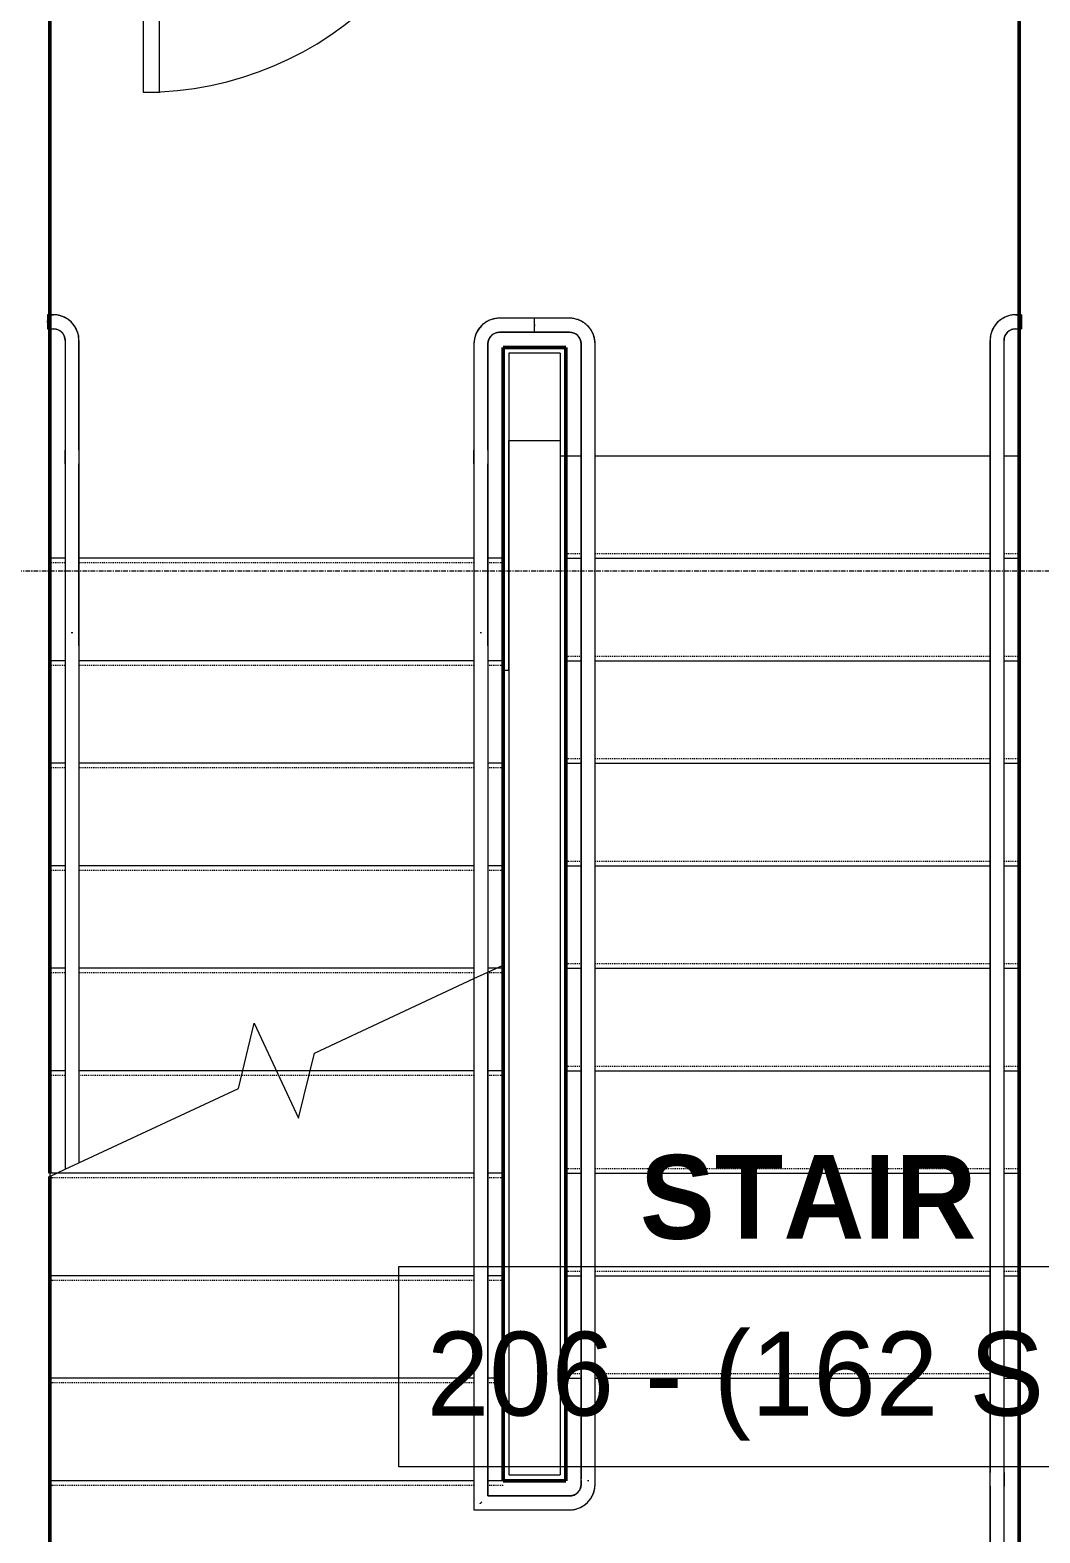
# Model space of a CAD drawing. Header units: inches. Extents: x -4235 to -464, y 9767 to 12344.
# Drawn here: x -2634.4 to -2526.1, y 10064 to 10225.3 of the extents above; entities that cross this region are included whole.
import ezdxf

# ---------------------------------------------------------------- set-up
doc = ezdxf.new("R2010")
doc.units = ezdxf.units.IN
doc.header["$MEASUREMENT"] = 0
doc.linetypes.add('Grid Line 1_2_', pattern=[0.875, 0.5, -0.125, 0.125, -0.125])
doc.linetypes.add('Overhead 1_16_', pattern=[0.101562, 0.0625, -0.039062])
for name, color, linetype, lineweight in [('0-1', 7, 'Continuous', 5), ('0-3', 7, 'Continuous', 9), ('A-AREA-IDEN', 2, 'Continuous', 9), ('A-DOOR-1', 7, 'Continuous', 9), ('A-DOOR-2', 130, 'Continuous', 20), ('A-DOOR-FRAM-1', 130, 'Continuous', 20), ('A-FLOR-1', 10, 'Continuous', 9), ('A-FLOR-2', 254, 'Continuous', 9), ('A-FLOR-3', 7, 'Continuous', 9), ('A-FLOR-HRAL-1', 7, 'Continuous', 9), ('A-FLOR-HRAL-2', 254, 'Continuous', 9), ('A-WALL-1', 250, 'Continuous', 50), ('A-WALL-2', 50, 'Continuous', 13), ('I-WALL-1', 250, 'Continuous', 50), ('S-GRID-1', 1, 'Grid Line 1_2_', 9), ('S-STRS-1', 254, 'Continuous', 9), ('S-STRS-2', 10, 'Continuous', 9), ('S-STRS-3', 7, 'Continuous', 9), ('S-STRS-4', 7, 'Overhead 1_16_', 9), ('S-STRS-5', 254, 'Overhead 1_16_', 9), ('S-STRS-MBND-1', 7, 'Continuous', 9)]:
    doc.layers.add(name, color=color, linetype=linetype, lineweight=lineweight)
doc.styles.add('Century Gothic', font='ufonts.com_century-gothic.ttf', dxfattribs={"height": 9})
doc.styles.add('Century Gothic_B', font='GOTHICB.TTF', dxfattribs={"height": 9})

# ---------------------------------------------------------------- blocks, each defined once
blk = doc.blocks.new('Top Rail Type - Top Rail_Internal_-2424575-BACKGROUND - 2ND FLOOR')
at = {"layer": 'A-FLOR-HRAL-1'}
for p, q in [((-2576.57, 10194.34), (-2580.32, 10194.34)), ((-2580.32, 10193.5), (-2580.32, 10193.68)), ((-2580.32, 10192.84), (-2576.57, 10192.84)), ((-2575.32, 10191.59), (-2575.32, 10180.16)), ((-2573.82, 10180.16), (-2573.82, 10191.59)), ((-2575.32, 10179.5), (-2575.32, 10080.98)), ((-2573.82, 10080.98), (-2573.82, 10179.5)), ((-2586.82, 10123.47), (-2586.82, 10069.68)), ((-2585.32, 10069.68), (-2585.32, 10124.17)), ((-2575.32, 10080.98), (-2575.32, 10069.8)), ((-2573.82, 10069.8), (-2573.82, 10080.98)), ((-2586.82, 10069.02), (-2586.82, 10066.46)), ((-2585.32, 10067.96), (-2585.32, 10069.02)), ((-2575.32, 10069.61), (-2575.32, 10069.21)), ((-2573.82, 10069.21), (-2573.82, 10069.61)), ((-2576.57, 10067.96), (-2585.32, 10067.96)), ((-2586.82, 10066.46), (-2576.57, 10066.46))]:
    blk.add_line(p, q, dxfattribs=at)
at = {"layer": 'A-FLOR-HRAL-1', "flags": 128}
for points in [[(-2573.82, 10191.59), (-2573.83, 10191.7), (-2573.83, 10191.81), (-2573.84, 10191.92), (-2573.86, 10192.03), (-2573.88, 10192.14), (-2573.9, 10192.24), (-2573.93, 10192.35), (-2573.96, 10192.45), (-2574, 10192.56), (-2574.04, 10192.66), (-2574.09, 10192.76), (-2574.13, 10192.86), (-2574.19, 10192.96), (-2574.24, 10193.05), (-2574.3, 10193.14), (-2574.37, 10193.23), (-2574.44, 10193.32), (-2574.51, 10193.4), (-2574.58, 10193.48), (-2574.66, 10193.56), (-2574.74, 10193.64), (-2574.82, 10193.71), (-2574.91, 10193.78), (-2575, 10193.84), (-2575.09, 10193.9), (-2575.18, 10193.96), (-2575.28, 10194.01), (-2575.38, 10194.06), (-2575.48, 10194.11), (-2575.58, 10194.15), (-2575.68, 10194.19), (-2575.79, 10194.22), (-2575.89, 10194.25), (-2576, 10194.28), (-2576.11, 10194.3), (-2576.22, 10194.32), (-2576.32, 10194.33), (-2576.43, 10194.34), (-2576.54, 10194.34), (-2576.57, 10194.34)], [(-2576.57, 10192.84), (-2576.52, 10192.84), (-2576.47, 10192.84), (-2576.42, 10192.83), (-2576.37, 10192.82), (-2576.33, 10192.81), (-2576.28, 10192.8), (-2576.23, 10192.79), (-2576.18, 10192.78), (-2576.13, 10192.76), (-2576.09, 10192.74), (-2576.04, 10192.72), (-2576, 10192.7), (-2575.95, 10192.67), (-2575.91, 10192.65), (-2575.87, 10192.62), (-2575.83, 10192.59), (-2575.79, 10192.56), (-2575.75, 10192.53), (-2575.71, 10192.5), (-2575.68, 10192.46), (-2575.64, 10192.42), (-2575.61, 10192.39), (-2575.58, 10192.35), (-2575.55, 10192.31), (-2575.52, 10192.26), (-2575.5, 10192.22), (-2575.47, 10192.18), (-2575.45, 10192.13), (-2575.43, 10192.09), (-2575.41, 10192.04), (-2575.39, 10192), (-2575.38, 10191.95), (-2575.36, 10191.9), (-2575.35, 10191.85), (-2575.34, 10191.8), (-2575.33, 10191.75), (-2575.33, 10191.7), (-2575.33, 10191.65), (-2575.32, 10191.6), (-2575.32, 10191.59)], [(-2575.32, 10180.16), (-2575.32, 10180.11), (-2575.32, 10180.06), (-2575.32, 10180.01), (-2575.32, 10179.96), (-2575.32, 10179.91), (-2575.32, 10179.86), (-2575.32, 10179.81), (-2575.32, 10179.76), (-2575.32, 10179.72), (-2575.32, 10179.67), (-2575.32, 10179.63), (-2575.32, 10179.58), (-2575.32, 10179.54), (-2575.32, 10179.5)], [(-2573.82, 10179.5), (-2573.82, 10179.54), (-2573.82, 10179.59), (-2573.82, 10179.63), (-2573.82, 10179.68), (-2573.82, 10179.72), (-2573.82, 10179.77), (-2573.82, 10179.82), (-2573.82, 10179.87), (-2573.82, 10179.92), (-2573.82, 10179.97), (-2573.82, 10180.02), (-2573.82, 10180.07), (-2573.82, 10180.12), (-2573.82, 10180.16)], [(-2586.82, 10069.68), (-2586.82, 10069.64), (-2586.82, 10069.59), (-2586.82, 10069.55), (-2586.82, 10069.5), (-2586.82, 10069.45), (-2586.82, 10069.41), (-2586.82, 10069.36), (-2586.82, 10069.31), (-2586.82, 10069.26), (-2586.82, 10069.21), (-2586.82, 10069.16), (-2586.82, 10069.11), (-2586.82, 10069.06), (-2586.82, 10069.02)], [(-2585.32, 10069.02), (-2585.32, 10069.07), (-2585.32, 10069.12), (-2585.32, 10069.17), (-2585.32, 10069.22), (-2585.32, 10069.27), (-2585.32, 10069.32), (-2585.32, 10069.37), (-2585.32, 10069.41), (-2585.32, 10069.46), (-2585.32, 10069.51), (-2585.32, 10069.55), (-2585.32, 10069.6), (-2585.32, 10069.64), (-2585.32, 10069.68)], [(-2576.57, 10066.46), (-2576.46, 10066.47), (-2576.35, 10066.47), (-2576.24, 10066.48), (-2576.14, 10066.5), (-2576.03, 10066.52), (-2575.92, 10066.54), (-2575.81, 10066.57), (-2575.71, 10066.6), (-2575.6, 10066.64), (-2575.5, 10066.68), (-2575.4, 10066.73), (-2575.3, 10066.78), (-2575.21, 10066.83), (-2575.11, 10066.88), (-2575.02, 10066.94), (-2574.93, 10067.01), (-2574.84, 10067.08), (-2574.76, 10067.15), (-2574.68, 10067.22), (-2574.6, 10067.3), (-2574.53, 10067.38), (-2574.45, 10067.46), (-2574.39, 10067.55), (-2574.32, 10067.64), (-2574.26, 10067.73), (-2574.2, 10067.82), (-2574.15, 10067.92), (-2574.1, 10068.02), (-2574.05, 10068.12), (-2574.01, 10068.22), (-2573.97, 10068.32), (-2573.94, 10068.43), (-2573.91, 10068.53), (-2573.88, 10068.64), (-2573.86, 10068.75), (-2573.85, 10068.86), (-2573.84, 10068.97), (-2573.83, 10069.07), (-2573.82, 10069.18), (-2573.82, 10069.21)], [(-2575.32, 10069.21), (-2575.32, 10069.16), (-2575.33, 10069.11), (-2575.33, 10069.06), (-2575.34, 10069.02), (-2575.35, 10068.97), (-2575.36, 10068.92), (-2575.37, 10068.87), (-2575.39, 10068.82), (-2575.4, 10068.77), (-2575.42, 10068.73), (-2575.44, 10068.68), (-2575.46, 10068.64), (-2575.49, 10068.59), (-2575.51, 10068.55), (-2575.54, 10068.51), (-2575.57, 10068.47), (-2575.6, 10068.43), (-2575.63, 10068.39), (-2575.67, 10068.35), (-2575.7, 10068.32), (-2575.74, 10068.28), (-2575.78, 10068.25), (-2575.82, 10068.22), (-2575.86, 10068.19), (-2575.9, 10068.16), (-2575.94, 10068.14), (-2575.98, 10068.11), (-2576.03, 10068.09), (-2576.07, 10068.07), (-2576.12, 10068.05), (-2576.17, 10068.03), (-2576.22, 10068.02), (-2576.26, 10068), (-2576.31, 10067.99), (-2576.36, 10067.98), (-2576.41, 10067.98), (-2576.46, 10067.97), (-2576.51, 10067.97), (-2576.56, 10067.96), (-2576.57, 10067.96)]]:
    blk.add_lwpolyline(points, dxfattribs=at)
at = {"layer": 'A-FLOR-HRAL-1'}
blk.add_open_spline([(-2574.5, 10069.59), (-2574.52, 10069.59), (-2574.57, 10069.59), (-2574.63, 10069.59), (-2574.65, 10069.59)], degree=3, dxfattribs=at)
blk.add_open_spline([(-2586.17, 10067.12), (-2586.15, 10067.14), (-2586.12, 10067.17), (-2586.07, 10067.21), (-2586.03, 10067.26), (-2586, 10067.29), (-2585.98, 10067.31)], degree=3, knots=[0.46086968, 0.46086968, 0.46086968, 0.46086968, 0.47916667, 0.5, 0.52083333, 0.53913032, 0.53913032, 0.53913032, 0.53913032], dxfattribs=at)
blk = doc.blocks.new('Top Rail Type - Top Rail_Internal_-V195-BACKGROUND - 2ND FLOOR')
at = {"layer": 'A-FLOR-HRAL-1'}
for p, q in [((-2580.32, 10192.84), (-2580.32, 10194.34)), ((-2576.57, 10194.34), (-2580.32, 10194.34)), ((-2576.57, 10192.84), (-2580.32, 10192.84)), ((-2575.32, 10180.16), (-2575.32, 10191.59)), ((-2573.82, 10180.16), (-2573.82, 10191.59)), ((-2575.32, 10179.11), (-2575.32, 10180.16)), ((-2573.82, 10179.11), (-2573.82, 10180.16)), ((-2575.32, 10069.59), (-2575.32, 10179.11)), ((-2573.82, 10069.59), (-2573.82, 10179.11)), ((-2586.82, 10123.47), (-2586.82, 10070.07)), ((-2585.32, 10124.17), (-2585.32, 10070.07)), ((-2586.82, 10070.07), (-2586.82, 10069.02)), ((-2586.82, 10069.02), (-2586.82, 10066.46)), ((-2585.32, 10070.07), (-2585.32, 10069.02)), ((-2585.32, 10069.02), (-2585.32, 10067.96)), ((-2575.32, 10069.21), (-2575.32, 10069.59)), ((-2573.82, 10069.21), (-2573.82, 10069.59)), ((-2585.32, 10067.96), (-2576.57, 10067.96)), ((-2586.82, 10066.46), (-2576.57, 10066.46))]:
    blk.add_line(p, q, dxfattribs=at)
for centre, radius, start, end in [((-2576.57, 10191.59), 2.75, 0, 90), ((-2576.57, 10191.59), 1.25, 0, 90), ((-2576.57, 10069.21), 2.75, 270, 0), ((-2576.57, 10069.21), 1.25, 270, 0)]:
    blk.add_arc(centre, radius, start, end, dxfattribs=at)
blk = doc.blocks.new('Top Rail Type - Top Rail_Internal_-2424577-BACKGROUND - 2ND FLOOR')
at = {"layer": 'A-FLOR-HRAL-1'}
for p, q in [((-2580.32, 10194.34), (-2584.07, 10194.34)), ((-2584.07, 10192.84), (-2580.32, 10192.84)), ((-2580.32, 10193.68), (-2580.32, 10193.5)), ((-2586.82, 10191.59), (-2586.82, 10180.17)), ((-2585.32, 10180.17), (-2585.32, 10191.59)), ((-2586.82, 10178.7), (-2586.82, 10159.18)), ((-2585.32, 10159.18), (-2585.32, 10178.7)), ((-2586, 10160.58), (-2586.15, 10160.58))]:
    blk.add_line(p, q, dxfattribs=at)
at = {"layer": 'A-FLOR-HRAL-1', "flags": 128}
for points in [[(-2584.07, 10194.34), (-2584.18, 10194.34), (-2584.29, 10194.33), (-2584.4, 10194.32), (-2584.51, 10194.3), (-2584.62, 10194.28), (-2584.73, 10194.26), (-2584.83, 10194.23), (-2584.94, 10194.2), (-2585.04, 10194.16), (-2585.14, 10194.12), (-2585.25, 10194.08), (-2585.34, 10194.03), (-2585.44, 10193.98), (-2585.53, 10193.92), (-2585.63, 10193.86), (-2585.72, 10193.8), (-2585.8, 10193.73), (-2585.89, 10193.66), (-2585.97, 10193.58), (-2586.05, 10193.51), (-2586.12, 10193.42), (-2586.19, 10193.34), (-2586.26, 10193.26), (-2586.33, 10193.17), (-2586.39, 10193.08), (-2586.45, 10192.98), (-2586.5, 10192.89), (-2586.55, 10192.79), (-2586.59, 10192.69), (-2586.64, 10192.59), (-2586.67, 10192.48), (-2586.71, 10192.38), (-2586.74, 10192.27), (-2586.76, 10192.16), (-2586.78, 10192.06), (-2586.8, 10191.95), (-2586.81, 10191.84), (-2586.82, 10191.73), (-2586.82, 10191.62), (-2586.82, 10191.59)], [(-2585.32, 10191.59), (-2585.32, 10191.64), (-2585.32, 10191.69), (-2585.31, 10191.74), (-2585.31, 10191.79), (-2585.3, 10191.84), (-2585.29, 10191.89), (-2585.28, 10191.93), (-2585.26, 10191.98), (-2585.24, 10192.03), (-2585.23, 10192.08), (-2585.2, 10192.12), (-2585.18, 10192.17), (-2585.16, 10192.21), (-2585.13, 10192.25), (-2585.11, 10192.3), (-2585.08, 10192.34), (-2585.05, 10192.38), (-2585.01, 10192.41), (-2584.98, 10192.45), (-2584.94, 10192.49), (-2584.91, 10192.52), (-2584.87, 10192.55), (-2584.83, 10192.58), (-2584.79, 10192.61), (-2584.75, 10192.64), (-2584.71, 10192.67), (-2584.66, 10192.69), (-2584.62, 10192.71), (-2584.57, 10192.74), (-2584.53, 10192.75), (-2584.48, 10192.77), (-2584.43, 10192.79), (-2584.38, 10192.8), (-2584.34, 10192.81), (-2584.29, 10192.82), (-2584.24, 10192.83), (-2584.19, 10192.83), (-2584.14, 10192.84), (-2584.09, 10192.84), (-2584.07, 10192.84)], [(-2586.82, 10178.7), (-2586.82, 10178.79), (-2586.82, 10178.89), (-2586.82, 10178.99), (-2586.82, 10179.09), (-2586.82, 10179.19), (-2586.82, 10179.29), (-2586.82, 10179.4), (-2586.82, 10179.51), (-2586.82, 10179.61), (-2586.82, 10179.72), (-2586.82, 10179.83), (-2586.82, 10179.94), (-2586.82, 10180.05), (-2586.82, 10180.16), (-2586.82, 10180.17)], [(-2585.32, 10180.17), (-2585.32, 10180.06), (-2585.32, 10179.95), (-2585.32, 10179.84), (-2585.32, 10179.73), (-2585.32, 10179.62), (-2585.32, 10179.51), (-2585.32, 10179.41), (-2585.32, 10179.3), (-2585.32, 10179.2), (-2585.32, 10179.1), (-2585.32, 10179), (-2585.32, 10178.9), (-2585.32, 10178.8), (-2585.32, 10178.71), (-2585.32, 10178.7)]]:
    blk.add_lwpolyline(points, dxfattribs=at)
blk = doc.blocks.new('Top Rail Type - Top Rail_Internal_-V199-BACKGROUND - 2ND FLOOR')
at = {"layer": 'A-FLOR-HRAL-1'}
for p, q in [((-2580.32, 10194.34), (-2584.07, 10194.34)), ((-2580.32, 10192.84), (-2584.07, 10192.84)), ((-2580.32, 10193.59), (-2580.32, 10194.34)), ((-2580.32, 10192.84), (-2580.32, 10193.59)), ((-2586.82, 10191.59), (-2586.82, 10180.17)), ((-2585.32, 10191.59), (-2585.32, 10180.17)), ((-2586.82, 10180.17), (-2586.82, 10179.1)), ((-2585.32, 10180.17), (-2585.32, 10179.1)), ((-2586.82, 10179.1), (-2586.82, 10123.47)), ((-2585.32, 10179.1), (-2585.32, 10124.17)), ((-2586.82, 10123.47), (-2585.32, 10124.17))]:
    blk.add_line(p, q, dxfattribs=at)
for radius in [2.75, 1.25]:
    blk.add_arc((-2584.07, 10191.59), radius, 90, 180, dxfattribs=at)
blk = doc.blocks.new('Top Rail Type - Top Rail_Internal_-2364897-BACKGROUND - 2ND FLOOR')
at = {"layer": 'A-FLOR-HRAL-1'}
for p, q in [((-2631.95, 10194.71), (-2632.32, 10194.71)), ((-2632.32, 10193.21), (-2631.95, 10193.21)), ((-2630.7, 10191.96), (-2630.7, 10180.17)), ((-2629.2, 10180.17), (-2629.2, 10191.96)), ((-2630.7, 10178.7), (-2630.7, 10159.18)), ((-2629.2, 10159.18), (-2629.2, 10178.7)), ((-2629.87, 10160.58), (-2630.03, 10160.58))]:
    blk.add_line(p, q, dxfattribs=at)
at = {"layer": 'A-FLOR-HRAL-1', "flags": 128}
for points in [[(-2629.2, 10191.96), (-2629.2, 10192.07), (-2629.21, 10192.18), (-2629.22, 10192.29), (-2629.23, 10192.4), (-2629.25, 10192.51), (-2629.28, 10192.62), (-2629.31, 10192.72), (-2629.34, 10192.83), (-2629.38, 10192.93), (-2629.42, 10193.04), (-2629.46, 10193.14), (-2629.51, 10193.23), (-2629.56, 10193.33), (-2629.62, 10193.43), (-2629.68, 10193.52), (-2629.74, 10193.61), (-2629.81, 10193.69), (-2629.88, 10193.78), (-2629.96, 10193.86), (-2630.03, 10193.94), (-2630.11, 10194.01), (-2630.2, 10194.08), (-2630.28, 10194.15), (-2630.37, 10194.22), (-2630.46, 10194.28), (-2630.56, 10194.34), (-2630.65, 10194.39), (-2630.75, 10194.44), (-2630.85, 10194.49), (-2630.95, 10194.53), (-2631.06, 10194.57), (-2631.16, 10194.6), (-2631.27, 10194.63), (-2631.37, 10194.65), (-2631.48, 10194.67), (-2631.59, 10194.69), (-2631.7, 10194.7), (-2631.81, 10194.71), (-2631.92, 10194.71), (-2631.95, 10194.71)], [(-2631.95, 10193.21), (-2631.9, 10193.21), (-2631.85, 10193.21), (-2631.8, 10193.21), (-2631.75, 10193.2), (-2631.7, 10193.19), (-2631.65, 10193.18), (-2631.6, 10193.17), (-2631.56, 10193.15), (-2631.51, 10193.13), (-2631.46, 10193.12), (-2631.42, 10193.1), (-2631.37, 10193.07), (-2631.33, 10193.05), (-2631.28, 10193.02), (-2631.24, 10193), (-2631.2, 10192.97), (-2631.16, 10192.94), (-2631.12, 10192.9), (-2631.09, 10192.87), (-2631.05, 10192.84), (-2631.02, 10192.8), (-2630.99, 10192.76), (-2630.95, 10192.72), (-2630.92, 10192.68), (-2630.9, 10192.64), (-2630.87, 10192.6), (-2630.85, 10192.55), (-2630.82, 10192.51), (-2630.8, 10192.46), (-2630.78, 10192.42), (-2630.77, 10192.37), (-2630.75, 10192.32), (-2630.74, 10192.27), (-2630.73, 10192.23), (-2630.72, 10192.18), (-2630.71, 10192.13), (-2630.7, 10192.08), (-2630.7, 10192.03), (-2630.7, 10191.98), (-2630.7, 10191.96)], [(-2630.7, 10178.7), (-2630.7, 10178.79), (-2630.7, 10178.89), (-2630.7, 10178.99), (-2630.7, 10179.09), (-2630.7, 10179.19), (-2630.7, 10179.29), (-2630.7, 10179.4), (-2630.7, 10179.51), (-2630.7, 10179.61), (-2630.7, 10179.72), (-2630.7, 10179.83), (-2630.7, 10179.94), (-2630.7, 10180.05), (-2630.7, 10180.16), (-2630.7, 10180.17)], [(-2629.2, 10180.17), (-2629.2, 10180.06), (-2629.2, 10179.95), (-2629.2, 10179.84), (-2629.2, 10179.73), (-2629.2, 10179.62), (-2629.2, 10179.51), (-2629.2, 10179.41), (-2629.2, 10179.3), (-2629.2, 10179.2), (-2629.2, 10179.1), (-2629.2, 10179), (-2629.2, 10178.9), (-2629.2, 10178.8), (-2629.2, 10178.71), (-2629.2, 10178.7)]]:
    blk.add_lwpolyline(points, dxfattribs=at)
at = {"layer": 'A-FLOR-HRAL-2'}
for p, q in [((-2632.32, 10194.71), (-2632.57, 10194.71)), ((-2632.57, 10193.87), (-2632.57, 10194.06)), ((-2632.57, 10193.21), (-2632.32, 10193.21))]:
    blk.add_line(p, q, dxfattribs=at)
blk = doc.blocks.new('Top Rail Type - Top Rail_Internal_-V200-BACKGROUND - 2ND FLOOR')
at = {"layer": 'A-FLOR-HRAL-1'}
for p, q in [((-2632.32, 10194.71), (-2631.95, 10194.71)), ((-2632.32, 10193.21), (-2631.95, 10193.21)), ((-2630.7, 10191.96), (-2630.7, 10180.17)), ((-2629.2, 10191.96), (-2629.2, 10180.17)), ((-2630.7, 10180.17), (-2630.7, 10179.1)), ((-2629.2, 10180.17), (-2629.2, 10179.1)), ((-2630.7, 10179.1), (-2630.7, 10103.01)), ((-2629.2, 10179.1), (-2629.2, 10103.71)), ((-2630.7, 10103.01), (-2629.2, 10103.71))]:
    blk.add_line(p, q, dxfattribs=at)
for radius in [2.75, 1.25]:
    blk.add_arc((-2631.95, 10191.96), radius, 0, 90, dxfattribs=at)
at = {"layer": 'A-FLOR-HRAL-2'}
for p, q in [((-2632.57, 10194.71), (-2632.57, 10193.21)), ((-2632.57, 10194.71), (-2632.32, 10194.71)), ((-2632.57, 10193.21), (-2632.32, 10193.21))]:
    blk.add_line(p, q, dxfattribs=at)
blk = doc.blocks.new('HOLLOW METAL - STAIR DOOR 3-0 x 7-0-2453423-BACKGROUND - 2ND FLOOR')
at = {"layer": 'A-DOOR-1'}
blk.add_arc((18, 3.25), 36, 90, 180, dxfattribs=at)
at = {"layer": 'A-DOOR-2'}
for p, q in [((18, 39.25), (16.25, 39.25)), ((16.25, 39.25), (16.25, 3.25)), ((18, 3.25), (18, 39.25)), ((16.25, 3.25), (18, 3.25))]:
    blk.add_line(p, q, dxfattribs=at)
at = {"layer": 'A-DOOR-FRAM-1'}
for p, q in [((-18, 3.25), (-20, 3.25)), ((-20, 3.25), (-20, -2.5)), ((-18, 1.3125), (-18, 3.25)), ((18, 3.25), (18, 1.3125)), ((20, 3.25), (18, 3.25)), ((20, -2.5), (20, 3.25)), ((-17.375, 1.3125), (-18, 1.3125)), ((-17.375, -0.5625), (-17.375, 1.3125)), ((18, 1.3125), (17.375, 1.3125)), ((17.375, 1.3125), (17.375, -0.5625)), ((-18, -2.5), (-18, -0.5625)), ((-18, -0.5625), (-17.375, -0.5625)), ((17.375, -0.5625), (18, -0.5625)), ((18, -0.5625), (18, -2.5)), ((-20, -2.5), (-18, -2.5)), ((18, -2.5), (20, -2.5))]:
    blk.add_line(p, q, dxfattribs=at)
blk = doc.blocks.new('Top Rail Type - Top Rail_Internal_-2374953-BACKGROUND - 2ND FLOOR')
at = {"layer": 'A-FLOR-HRAL-1'}
for p, q in [((-2528.32, 10194.71), (-2528.7, 10194.71)), ((-2528.7, 10193.21), (-2528.32, 10193.21)), ((-2531.45, 10191.96), (-2531.45, 10180.16)), ((-2529.95, 10180.16), (-2529.95, 10191.96)), ((-2531.45, 10179.5), (-2531.45, 10070.47)), ((-2529.95, 10070.47), (-2529.95, 10179.5)), ((-2531.45, 10069.02), (-2531.45, 10057.21)), ((-2529.95, 10057.21), (-2529.95, 10069.02)), ((-2528.32, 10055.96), (-2528.7, 10055.96)), ((-2528.7, 10054.46), (-2528.32, 10054.46))]:
    blk.add_line(p, q, dxfattribs=at)
at = {"layer": 'A-FLOR-HRAL-1', "flags": 128}
for points in [[(-2528.7, 10194.71), (-2528.81, 10194.71), (-2528.92, 10194.71), (-2529.03, 10194.69), (-2529.14, 10194.68), (-2529.25, 10194.66), (-2529.35, 10194.64), (-2529.46, 10194.61), (-2529.56, 10194.57), (-2529.67, 10194.54), (-2529.77, 10194.5), (-2529.87, 10194.45), (-2529.97, 10194.4), (-2530.07, 10194.35), (-2530.16, 10194.29), (-2530.25, 10194.23), (-2530.34, 10194.17), (-2530.43, 10194.1), (-2530.51, 10194.03), (-2530.59, 10193.96), (-2530.67, 10193.88), (-2530.75, 10193.8), (-2530.82, 10193.72), (-2530.89, 10193.63), (-2530.95, 10193.54), (-2531.01, 10193.45), (-2531.07, 10193.36), (-2531.12, 10193.26), (-2531.17, 10193.16), (-2531.22, 10193.06), (-2531.26, 10192.96), (-2531.3, 10192.86), (-2531.33, 10192.75), (-2531.36, 10192.65), (-2531.39, 10192.54), (-2531.41, 10192.43), (-2531.43, 10192.32), (-2531.44, 10192.21), (-2531.45, 10192.1), (-2531.45, 10191.99), (-2531.45, 10191.96)], [(-2529.95, 10191.96), (-2529.95, 10192.01), (-2529.94, 10192.06), (-2529.94, 10192.11), (-2529.93, 10192.16), (-2529.92, 10192.21), (-2529.91, 10192.26), (-2529.9, 10192.31), (-2529.89, 10192.36), (-2529.87, 10192.4), (-2529.85, 10192.45), (-2529.83, 10192.5), (-2529.81, 10192.54), (-2529.78, 10192.59), (-2529.76, 10192.63), (-2529.73, 10192.67), (-2529.7, 10192.71), (-2529.67, 10192.75), (-2529.64, 10192.79), (-2529.6, 10192.83), (-2529.57, 10192.86), (-2529.53, 10192.9), (-2529.5, 10192.93), (-2529.46, 10192.96), (-2529.42, 10192.99), (-2529.37, 10193.02), (-2529.33, 10193.04), (-2529.29, 10193.07), (-2529.24, 10193.09), (-2529.2, 10193.11), (-2529.15, 10193.13), (-2529.1, 10193.15), (-2529.06, 10193.16), (-2529.01, 10193.18), (-2528.96, 10193.19), (-2528.91, 10193.2), (-2528.86, 10193.2), (-2528.81, 10193.21), (-2528.76, 10193.21), (-2528.71, 10193.21), (-2528.7, 10193.21)], [(-2531.45, 10180.16), (-2531.45, 10180.11), (-2531.45, 10180.06), (-2531.45, 10180.01), (-2531.45, 10179.96), (-2531.45, 10179.91), (-2531.45, 10179.86), (-2531.45, 10179.81), (-2531.45, 10179.76), (-2531.45, 10179.72), (-2531.45, 10179.67), (-2531.45, 10179.63), (-2531.45, 10179.58), (-2531.45, 10179.54), (-2531.45, 10179.5)], [(-2529.95, 10179.5), (-2529.95, 10179.54), (-2529.95, 10179.59), (-2529.95, 10179.63), (-2529.95, 10179.68), (-2529.95, 10179.72), (-2529.95, 10179.77), (-2529.95, 10179.82), (-2529.95, 10179.87), (-2529.95, 10179.92), (-2529.95, 10179.97), (-2529.95, 10180.02), (-2529.95, 10180.07), (-2529.95, 10180.12), (-2529.95, 10180.16)], [(-2531.45, 10069.02), (-2531.45, 10069.13), (-2531.45, 10069.24), (-2531.45, 10069.35), (-2531.45, 10069.46), (-2531.45, 10069.57), (-2531.45, 10069.67), (-2531.45, 10069.78), (-2531.45, 10069.89), (-2531.45, 10069.99), (-2531.45, 10070.09), (-2531.45, 10070.19), (-2531.45, 10070.29), (-2531.45, 10070.39), (-2531.45, 10070.47)], [(-2529.95, 10070.47), (-2529.95, 10070.37), (-2529.95, 10070.28), (-2529.95, 10070.18), (-2529.95, 10070.08), (-2529.95, 10069.97), (-2529.95, 10069.87), (-2529.95, 10069.76), (-2529.95, 10069.66), (-2529.95, 10069.55), (-2529.95, 10069.44), (-2529.95, 10069.33), (-2529.95, 10069.22), (-2529.95, 10069.11), (-2529.95, 10069.02)], [(-2531.45, 10057.21), (-2531.45, 10057.1), (-2531.44, 10056.99), (-2531.43, 10056.89), (-2531.41, 10056.78), (-2531.39, 10056.67), (-2531.37, 10056.56), (-2531.34, 10056.45), (-2531.31, 10056.35), (-2531.27, 10056.25), (-2531.23, 10056.14), (-2531.19, 10056.04), (-2531.14, 10055.94), (-2531.09, 10055.85), (-2531.03, 10055.75), (-2530.97, 10055.66), (-2530.9, 10055.57), (-2530.84, 10055.49), (-2530.77, 10055.4), (-2530.69, 10055.32), (-2530.61, 10055.24), (-2530.53, 10055.17), (-2530.45, 10055.09), (-2530.36, 10055.03), (-2530.28, 10054.96), (-2530.18, 10054.9), (-2530.09, 10054.84), (-2529.99, 10054.79), (-2529.9, 10054.74), (-2529.8, 10054.69), (-2529.7, 10054.65), (-2529.59, 10054.61), (-2529.49, 10054.58), (-2529.38, 10054.55), (-2529.27, 10054.53), (-2529.17, 10054.5), (-2529.06, 10054.49), (-2528.95, 10054.48), (-2528.84, 10054.47), (-2528.73, 10054.46), (-2528.7, 10054.46)], [(-2528.7, 10055.96), (-2528.75, 10055.97), (-2528.8, 10055.97), (-2528.85, 10055.97), (-2528.9, 10055.98), (-2528.95, 10055.99), (-2529, 10056), (-2529.04, 10056.01), (-2529.09, 10056.03), (-2529.14, 10056.04), (-2529.19, 10056.06), (-2529.23, 10056.08), (-2529.28, 10056.11), (-2529.32, 10056.13), (-2529.36, 10056.16), (-2529.4, 10056.18), (-2529.45, 10056.21), (-2529.48, 10056.24), (-2529.52, 10056.27), (-2529.56, 10056.31), (-2529.6, 10056.34), (-2529.63, 10056.38), (-2529.66, 10056.42), (-2529.69, 10056.46), (-2529.72, 10056.5), (-2529.75, 10056.54), (-2529.78, 10056.58), (-2529.8, 10056.63), (-2529.82, 10056.67), (-2529.84, 10056.72), (-2529.86, 10056.76), (-2529.88, 10056.81), (-2529.9, 10056.86), (-2529.91, 10056.9), (-2529.92, 10056.95), (-2529.93, 10057), (-2529.94, 10057.05), (-2529.94, 10057.1), (-2529.95, 10057.15), (-2529.95, 10057.2), (-2529.95, 10057.21)]]:
    blk.add_lwpolyline(points, dxfattribs=at)
at = {"layer": 'A-FLOR-HRAL-2'}
for p, q in [((-2528.07, 10194.71), (-2528.32, 10194.71)), ((-2528.32, 10193.21), (-2528.07, 10193.21)), ((-2528.07, 10194.06), (-2528.07, 10193.87)), ((-2528.07, 10055.96), (-2528.32, 10055.96)), ((-2528.32, 10054.46), (-2528.07, 10054.46)), ((-2528.07, 10055.31), (-2528.07, 10055.12))]:
    blk.add_line(p, q, dxfattribs=at)
blk = doc.blocks.new('Top Rail Type - Top Rail_Internal_-V204-BACKGROUND - 2ND FLOOR')
at = {"layer": 'A-FLOR-HRAL-1'}
for p, q in [((-2528.7, 10194.71), (-2528.32, 10194.71)), ((-2528.7, 10193.21), (-2528.32, 10193.21)), ((-2531.45, 10180.16), (-2531.45, 10191.96)), ((-2529.95, 10180.16), (-2529.95, 10191.96)), ((-2531.45, 10179.11), (-2531.45, 10180.16)), ((-2529.95, 10179.11), (-2529.95, 10180.16)), ((-2531.45, 10070.07), (-2531.45, 10179.11)), ((-2529.95, 10070.07), (-2529.95, 10179.11)), ((-2531.45, 10069.02), (-2531.45, 10070.07)), ((-2531.45, 10057.21), (-2531.45, 10069.02)), ((-2529.95, 10069.02), (-2529.95, 10070.07)), ((-2529.95, 10057.21), (-2529.95, 10069.02)), ((-2528.32, 10055.96), (-2528.7, 10055.96)), ((-2528.32, 10054.46), (-2528.7, 10054.46))]:
    blk.add_line(p, q, dxfattribs=at)
for centre, radius, start, end in [((-2528.7, 10191.96), 2.75, 90, 180), ((-2528.7, 10191.96), 1.25, 90, 180), ((-2528.7, 10057.21), 2.75, 180, 270), ((-2528.7, 10057.21), 1.25, 180, 270)]:
    blk.add_arc(centre, radius, start, end, dxfattribs=at)
at = {"layer": 'A-FLOR-HRAL-2'}
for p, q in [((-2528.32, 10194.71), (-2528.07, 10194.71)), ((-2528.07, 10194.71), (-2528.07, 10193.21)), ((-2528.32, 10193.21), (-2528.07, 10193.21)), ((-2528.07, 10055.96), (-2528.32, 10055.96)), ((-2528.07, 10054.46), (-2528.07, 10055.96)), ((-2528.07, 10054.46), (-2528.32, 10054.46))]:
    blk.add_line(p, q, dxfattribs=at)
blk = doc.blocks.new('CTR - 1st Phase -Stairs _ Elevators_rvt-1-BACKGROUND - 2ND FLOOR')
at = {"layer": 'A-FLOR-1'}
for p, q in [((-2583.07, 10156.59), (-2583.07, 10181.21)), ((-2577.57, 10181.21), (-2577.57, 10179.59)), ((-2632.32, 10168.59), (-2632.32, 10156.59))]:
    blk.add_line(p, q, dxfattribs=at)
at = {"layer": 'A-FLOR-2'}
for p, q in [((-2632.32, 10253.59), (-2632.32, 10194.71)), ((-2528.32, 10194.71), (-2528.32, 10253.59)), ((-2632.32, 10193.21), (-2632.32, 10168.59)), ((-2528.32, 10179.59), (-2528.32, 10193.21)), ((-2583.07, 10181.21), (-2577.57, 10181.21)), ((-2577.57, 10179.59), (-2576.95, 10179.59)), ((-2583.7, 10156.59), (-2583.07, 10156.59))]:
    blk.add_line(p, q, dxfattribs=at)
at = {"layer": 'A-FLOR-3'}
for p, q in [((-2576.95, 10179.59), (-2575.32, 10179.59)), ((-2573.83, 10179.59), (-2531.44, 10179.59)), ((-2529.95, 10179.59), (-2528.32, 10179.59))]:
    blk.add_line(p, q, dxfattribs=at)
at = {"layer": 'A-WALL-1'}
for p, q in [((-2632.32, 10102.59), (-2632.32, 10253.59)), ((-2528.32, 10253.59), (-2528.32, 10021.59)), ((-2632.32, 10021.59), (-2632.32, 10102.25))]:
    blk.add_line(p, q, dxfattribs=at)
at = {"layer": 'A-WALL-2'}
for p, q in [((-2577.57, 10190.59), (-2583.07, 10190.59)), ((-2583.07, 10190.59), (-2583.07, 10070.21)), ((-2577.57, 10190.59), (-2577.57, 10070.21)), ((-2583.07, 10070.21), (-2577.57, 10070.21))]:
    blk.add_line(p, q, dxfattribs=at)
at = {"layer": 'I-WALL-1'}
for p, q in [((-2583.07, 10191.21), (-2583.7, 10191.21)), ((-2583.7, 10191.21), (-2583.7, 10069.59)), ((-2577.57, 10191.21), (-2583.07, 10191.21)), ((-2576.95, 10191.21), (-2577.57, 10191.21)), ((-2576.95, 10069.59), (-2576.95, 10191.21)), ((-2583.7, 10069.59), (-2583.07, 10069.59)), ((-2583.07, 10069.59), (-2577.57, 10069.59)), ((-2577.57, 10069.59), (-2576.95, 10069.59))]:
    blk.add_line(p, q, dxfattribs=at)
at = {"layer": 'S-STRS-1'}
for p, q in [((-2576.95, 10168.59), (-2576.95, 10179.59)), ((-2528.32, 10168.59), (-2528.32, 10179.59)), ((-2632.32, 10168.59), (-2632.32, 10157.59)), ((-2583.7, 10168.59), (-2583.7, 10157.59)), ((-2576.95, 10157.59), (-2576.95, 10168.59)), ((-2528.32, 10157.59), (-2528.32, 10168.59)), ((-2632.32, 10157.59), (-2632.32, 10146.59)), ((-2583.7, 10157.59), (-2583.7, 10146.59)), ((-2576.95, 10146.59), (-2576.95, 10157.59)), ((-2528.32, 10146.59), (-2528.32, 10157.59)), ((-2632.32, 10146.59), (-2632.32, 10135.59)), ((-2583.7, 10146.59), (-2583.7, 10135.59)), ((-2576.95, 10135.59), (-2576.95, 10146.59)), ((-2528.32, 10135.59), (-2528.32, 10146.59)), ((-2632.32, 10135.59), (-2632.32, 10124.59)), ((-2583.7, 10135.59), (-2583.7, 10124.93)), ((-2576.95, 10124.59), (-2576.95, 10135.59)), ((-2528.32, 10124.59), (-2528.32, 10135.59)), ((-2632.32, 10124.59), (-2632.32, 10113.59)), ((-2583.7, 10124.93), (-2583.7, 10124.59)), ((-2583.7, 10124.59), (-2583.7, 10113.59)), ((-2576.95, 10113.59), (-2576.95, 10124.59)), ((-2528.32, 10113.59), (-2528.32, 10124.59)), ((-2632.32, 10113.59), (-2632.32, 10102.59)), ((-2583.7, 10113.59), (-2583.7, 10102.59)), ((-2576.95, 10102.59), (-2576.95, 10113.59)), ((-2528.32, 10102.59), (-2528.32, 10113.59)), ((-2583.7, 10102.59), (-2583.7, 10091.59)), ((-2576.95, 10091.59), (-2576.95, 10102.59)), ((-2528.32, 10091.59), (-2528.32, 10102.59)), ((-2632.32, 10102.25), (-2632.32, 10101.59)), ((-2632.2, 10091.59), (-2632.32, 10091.59)), ((-2583.7, 10091.59), (-2583.7, 10080.59)), ((-2576.95, 10080.59), (-2576.95, 10091.59)), ((-2528.32, 10080.59), (-2528.32, 10091.59)), ((-2632.2, 10080.59), (-2632.32, 10080.59)), ((-2583.7, 10080.59), (-2583.7, 10069.59)), ((-2576.95, 10080.59), (-2576.95, 10069.59)), ((-2528.32, 10055.96), (-2528.32, 10080.59)), ((-2632.2, 10069.59), (-2632.32, 10069.59)), ((-2576.95, 10069.59), (-2583.7, 10069.59))]:
    blk.add_line(p, q, dxfattribs=at)
at = {"layer": 'S-STRS-2'}
for p, q in [((-2632.32, 10156.59), (-2632.32, 10146.59)), ((-2632.32, 10146.59), (-2632.32, 10135.59)), ((-2632.32, 10135.59), (-2632.32, 10124.59)), ((-2583.7, 10135.59), (-2583.7, 10124.93)), ((-2632.32, 10124.59), (-2632.32, 10113.59)), ((-2632.32, 10113.59), (-2632.32, 10102.59)), ((-2632.32, 10102.59), (-2632.32, 10102.25)), ((-2632.32, 10101.59), (-2632.32, 10091.59)), ((-2632.32, 10091.59), (-2632.32, 10080.59)), ((-2632.32, 10080.59), (-2632.32, 10069.59)), ((-2632.32, 10069.59), (-2632.32, 10045.59))]:
    blk.add_line(p, q, dxfattribs=at)
at = {"layer": 'S-STRS-3'}
for p, q in [((-2576.95, 10179.59), (-2575.32, 10179.59)), ((-2573.83, 10179.59), (-2531.44, 10179.59)), ((-2529.95, 10179.59), (-2528.32, 10179.59)), ((-2630.7, 10168.59), (-2632.32, 10168.59)), ((-2586.82, 10168.59), (-2629.2, 10168.59)), ((-2583.7, 10168.59), (-2585.32, 10168.59)), ((-2576.95, 10168.59), (-2575.32, 10168.59)), ((-2573.82, 10168.59), (-2531.45, 10168.59)), ((-2529.95, 10168.59), (-2528.32, 10168.59)), ((-2630.7, 10157.59), (-2632.32, 10157.59)), ((-2586.82, 10157.59), (-2629.2, 10157.59)), ((-2583.7, 10157.59), (-2585.32, 10157.59)), ((-2576.95, 10157.59), (-2575.32, 10157.59)), ((-2573.82, 10157.59), (-2531.45, 10157.59)), ((-2529.95, 10157.59), (-2528.32, 10157.59)), ((-2630.7, 10146.59), (-2632.32, 10146.59)), ((-2586.82, 10146.59), (-2629.2, 10146.59)), ((-2583.7, 10146.59), (-2585.32, 10146.59)), ((-2576.95, 10146.59), (-2575.32, 10146.59)), ((-2573.82, 10146.59), (-2531.45, 10146.59)), ((-2529.95, 10146.59), (-2528.32, 10146.59)), ((-2630.7, 10135.59), (-2632.32, 10135.59)), ((-2586.82, 10135.59), (-2629.2, 10135.59)), ((-2583.7, 10135.59), (-2585.32, 10135.59)), ((-2576.95, 10135.59), (-2575.32, 10135.59)), ((-2573.82, 10135.59), (-2531.45, 10135.59)), ((-2529.95, 10135.59), (-2528.32, 10135.59)), ((-2630.7, 10124.59), (-2632.32, 10124.59)), ((-2586.82, 10124.59), (-2629.2, 10124.59)), ((-2584.42, 10124.59), (-2585.32, 10124.59)), ((-2583.7, 10124.59), (-2584.42, 10124.59)), ((-2576.95, 10124.59), (-2575.32, 10124.59)), ((-2573.82, 10124.59), (-2531.45, 10124.59)), ((-2529.95, 10124.59), (-2528.32, 10124.59)), ((-2630.7, 10113.59), (-2632.32, 10113.59)), ((-2611.63, 10113.59), (-2629.2, 10113.59)), ((-2608.01, 10113.59), (-2611.63, 10113.59)), ((-2604.4, 10113.59), (-2608.01, 10113.59)), ((-2586.82, 10113.59), (-2604.4, 10113.59)), ((-2583.7, 10113.59), (-2585.32, 10113.59)), ((-2576.95, 10113.59), (-2575.32, 10113.59)), ((-2573.82, 10113.59), (-2531.45, 10113.59)), ((-2529.95, 10113.59), (-2528.32, 10113.59)), ((-2632.32, 10102.59), (-2632.32, 10102.25)), ((-2631.6, 10102.59), (-2632.32, 10102.59)), ((-2586.82, 10102.59), (-2631.6, 10102.59)), ((-2583.7, 10102.59), (-2585.32, 10102.59)), ((-2576.95, 10102.59), (-2575.32, 10102.59)), ((-2573.82, 10102.59), (-2531.45, 10102.59)), ((-2529.95, 10102.59), (-2528.32, 10102.59)), ((-2586.82, 10091.59), (-2632.2, 10091.59)), ((-2583.7, 10091.59), (-2585.32, 10091.59)), ((-2576.95, 10091.59), (-2575.32, 10091.59)), ((-2573.82, 10091.59), (-2531.45, 10091.59)), ((-2529.95, 10091.59), (-2528.32, 10091.59)), ((-2586.82, 10080.59), (-2632.2, 10080.59)), ((-2583.7, 10080.59), (-2585.32, 10080.59)), ((-2576.95, 10080.59), (-2575.32, 10080.59)), ((-2573.82, 10080.59), (-2531.45, 10080.59)), ((-2529.95, 10080.59), (-2528.32, 10080.59)), ((-2586.82, 10069.59), (-2632.2, 10069.59)), ((-2583.7, 10069.59), (-2585.33, 10069.59))]:
    blk.add_line(p, q, dxfattribs=at)
at = {"layer": 'S-STRS-4'}
for p, q in [((-2576.95, 10169.09), (-2575.32, 10169.09)), ((-2573.82, 10169.09), (-2531.45, 10169.09)), ((-2529.95, 10169.09), (-2528.32, 10169.09)), ((-2630.7, 10168.09), (-2632.32, 10168.09)), ((-2586.82, 10168.09), (-2629.2, 10168.09)), ((-2583.7, 10168.09), (-2585.32, 10168.09)), ((-2576.95, 10158.09), (-2575.32, 10158.09)), ((-2573.82, 10158.09), (-2531.45, 10158.09)), ((-2529.95, 10158.09), (-2528.32, 10158.09)), ((-2630.7, 10157.09), (-2632.32, 10157.09)), ((-2586.82, 10157.09), (-2629.2, 10157.09)), ((-2583.7, 10157.09), (-2585.32, 10157.09)), ((-2630.7, 10146.09), (-2632.32, 10146.09)), ((-2586.82, 10146.09), (-2629.2, 10146.09)), ((-2583.7, 10146.09), (-2585.32, 10146.09)), ((-2576.95, 10147.09), (-2575.32, 10147.09)), ((-2573.82, 10147.09), (-2531.45, 10147.09)), ((-2529.95, 10147.09), (-2528.32, 10147.09)), ((-2630.7, 10135.09), (-2632.32, 10135.09)), ((-2586.82, 10135.09), (-2629.2, 10135.09)), ((-2583.7, 10135.09), (-2585.32, 10135.09)), ((-2576.95, 10136.09), (-2575.32, 10136.09)), ((-2573.82, 10136.09), (-2531.45, 10136.09)), ((-2529.95, 10136.09), (-2528.32, 10136.09)), ((-2576.95, 10125.09), (-2575.32, 10125.09)), ((-2573.82, 10125.09), (-2531.45, 10125.09)), ((-2529.95, 10125.09), (-2528.32, 10125.09)), ((-2630.7, 10124.09), (-2632.32, 10124.09)), ((-2586.82, 10124.09), (-2629.2, 10124.09)), ((-2583.7, 10124.09), (-2585.32, 10124.09)), ((-2576.95, 10114.09), (-2575.32, 10114.09)), ((-2573.82, 10114.09), (-2531.45, 10114.09)), ((-2529.95, 10114.09), (-2528.32, 10114.09)), ((-2630.7, 10113.09), (-2632.32, 10113.09)), ((-2611.75, 10113.09), (-2629.2, 10113.09)), ((-2607.78, 10113.09), (-2611.75, 10113.09)), ((-2604.52, 10113.09), (-2607.78, 10113.09)), ((-2586.82, 10113.09), (-2604.52, 10113.09)), ((-2583.7, 10113.09), (-2585.32, 10113.09)), ((-2576.95, 10103.09), (-2575.32, 10103.09)), ((-2573.82, 10103.09), (-2531.45, 10103.09)), ((-2529.95, 10103.09), (-2528.32, 10103.09)), ((-2586.82, 10102.09), (-2632.32, 10102.09)), ((-2583.7, 10102.09), (-2585.32, 10102.09)), ((-2576.95, 10092.09), (-2575.32, 10092.09)), ((-2573.82, 10092.09), (-2531.45, 10092.09)), ((-2529.95, 10092.09), (-2528.32, 10092.09)), ((-2586.82, 10091.09), (-2632.2, 10091.09)), ((-2583.7, 10091.09), (-2585.32, 10091.09)), ((-2586.82, 10080.09), (-2632.2, 10080.09)), ((-2583.7, 10080.09), (-2585.32, 10080.09)), ((-2576.95, 10081.09), (-2575.32, 10081.09)), ((-2573.82, 10081.09), (-2531.45, 10081.09)), ((-2529.95, 10081.09), (-2528.32, 10081.09)), ((-2586.82, 10069.09), (-2632.2, 10069.09)), ((-2583.7, 10069.09), (-2585.33, 10069.09))]:
    blk.add_line(p, q, dxfattribs=at)
at = {"layer": 'S-STRS-5'}
for p, q in [((-2632.2, 10091.09), (-2632.32, 10091.09)), ((-2632.2, 10080.09), (-2632.32, 10080.09)), ((-2632.2, 10069.09), (-2632.32, 10069.09))]:
    blk.add_line(p, q, dxfattribs=at)
at = {"layer": 'S-STRS-MBND-1'}
for p, q in [((-2603.93, 10115.49), (-2586.82, 10123.47)), ((-2585.32, 10124.17), (-2583.7, 10124.93)), ((-2612.09, 10111.69), (-2610.39, 10118.69)), ((-2610.39, 10118.69), (-2605.63, 10108.49)), ((-2605.63, 10108.49), (-2603.93, 10115.49)), ((-2629.2, 10103.71), (-2612.09, 10111.69)), ((-2632.32, 10102.25), (-2630.7, 10103.01))]:
    blk.add_line(p, q, dxfattribs=at)
at = {"layer": '0-3', "rotation": 180}
blk.add_blockref('HOLLOW METAL - STAIR DOOR 3-0 x 7-0-2453423-BACKGROUND - 2ND FLOOR', (-2604.32, 10257.84), dxfattribs=at)
at = {"layer": '0-3'}
for name in ['Top Rail Type - Top Rail_Internal_-2364897-BACKGROUND - 2ND FLOOR', 'Top Rail Type - Top Rail_Internal_-V200-BACKGROUND - 2ND FLOOR', 'Top Rail Type - Top Rail_Internal_-2374953-BACKGROUND - 2ND FLOOR', 'Top Rail Type - Top Rail_Internal_-V204-BACKGROUND - 2ND FLOOR', 'Top Rail Type - Top Rail_Internal_-2424575-BACKGROUND - 2ND FLOOR', 'Top Rail Type - Top Rail_Internal_-V195-BACKGROUND - 2ND FLOOR', 'Top Rail Type - Top Rail_Internal_-2424577-BACKGROUND - 2ND FLOOR', 'Top Rail Type - Top Rail_Internal_-V199-BACKGROUND - 2ND FLOOR']:
    blk.add_blockref(name, (0, 0), dxfattribs=at)

msp = doc.modelspace()

# ---------------------------------------------------------------- linework, layer by layer
at = {"layer": 'A-AREA-IDEN', "flags": 128}
msp.add_lwpolyline([(-2594.88, 10092.58), (-2510.38, 10092.58), (-2510.38, 10071.09), (-2594.88, 10071.09)], close=True, dxfattribs=at)
at = {"layer": 'S-GRID-1'}
msp.add_line((-464.45, 10167.19), (-4185.7, 10167.19), dxfattribs=at)

# ---------------------------------------------------------------- block references
at = {"layer": '0-1'}
msp.add_blockref('CTR - 1st Phase -Stairs _ Elevators_rvt-1-BACKGROUND - 2ND FLOOR', (0, 0), dxfattribs=at)

# ---------------------------------------------------------------- texts
at = {"layer": 'A-AREA-IDEN', "char_height": 9, "attachment_point": 1}
for s, insert, width, style in [('STAIR', (-2569.01, 10104.55), 39.39, 'Century Gothic_B'), ('206 - (162 SF)', (-2591.88, 10085.58), 94.839, 'Century Gothic')]:
    msp.add_mtext(s, dxfattribs=dict(at, insert=insert, width=width, style=style))

doc.saveas('drawing.dxf')
